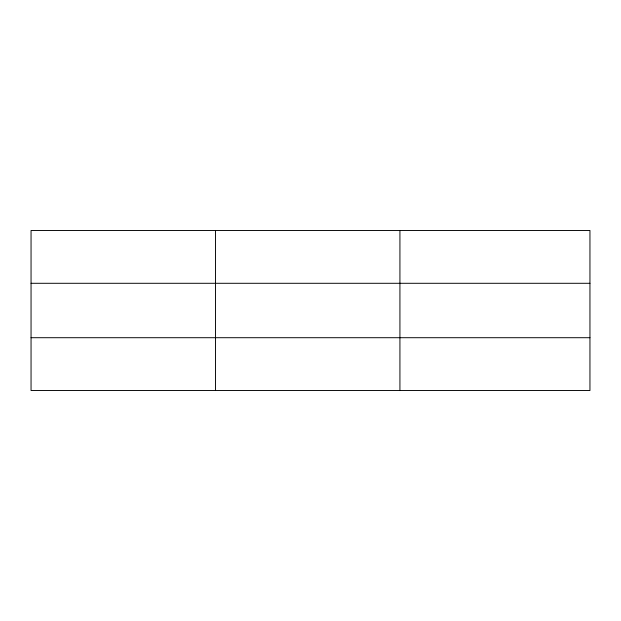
<?xml version="1.0" encoding="UTF-8"?>
<svg xmlns="http://www.w3.org/2000/svg" width="621" height="621" viewBox="0 0 621 621"><rect width="100%" height="100%" fill="white"/><g stroke="black" fill="none" stroke-linecap="round" stroke-linejoin="round"><path stroke-width="0.93" d="M215.487 230.469L215.487 390.531M399.924 230.469L399.924 390.531M589.95 337.708L589.95 390.531L31.05 390.531L31.05 230.469L589.95 230.469L589.95 337.708L31.05 337.708M31.05 283.292L589.95 283.292"/></g></svg>
